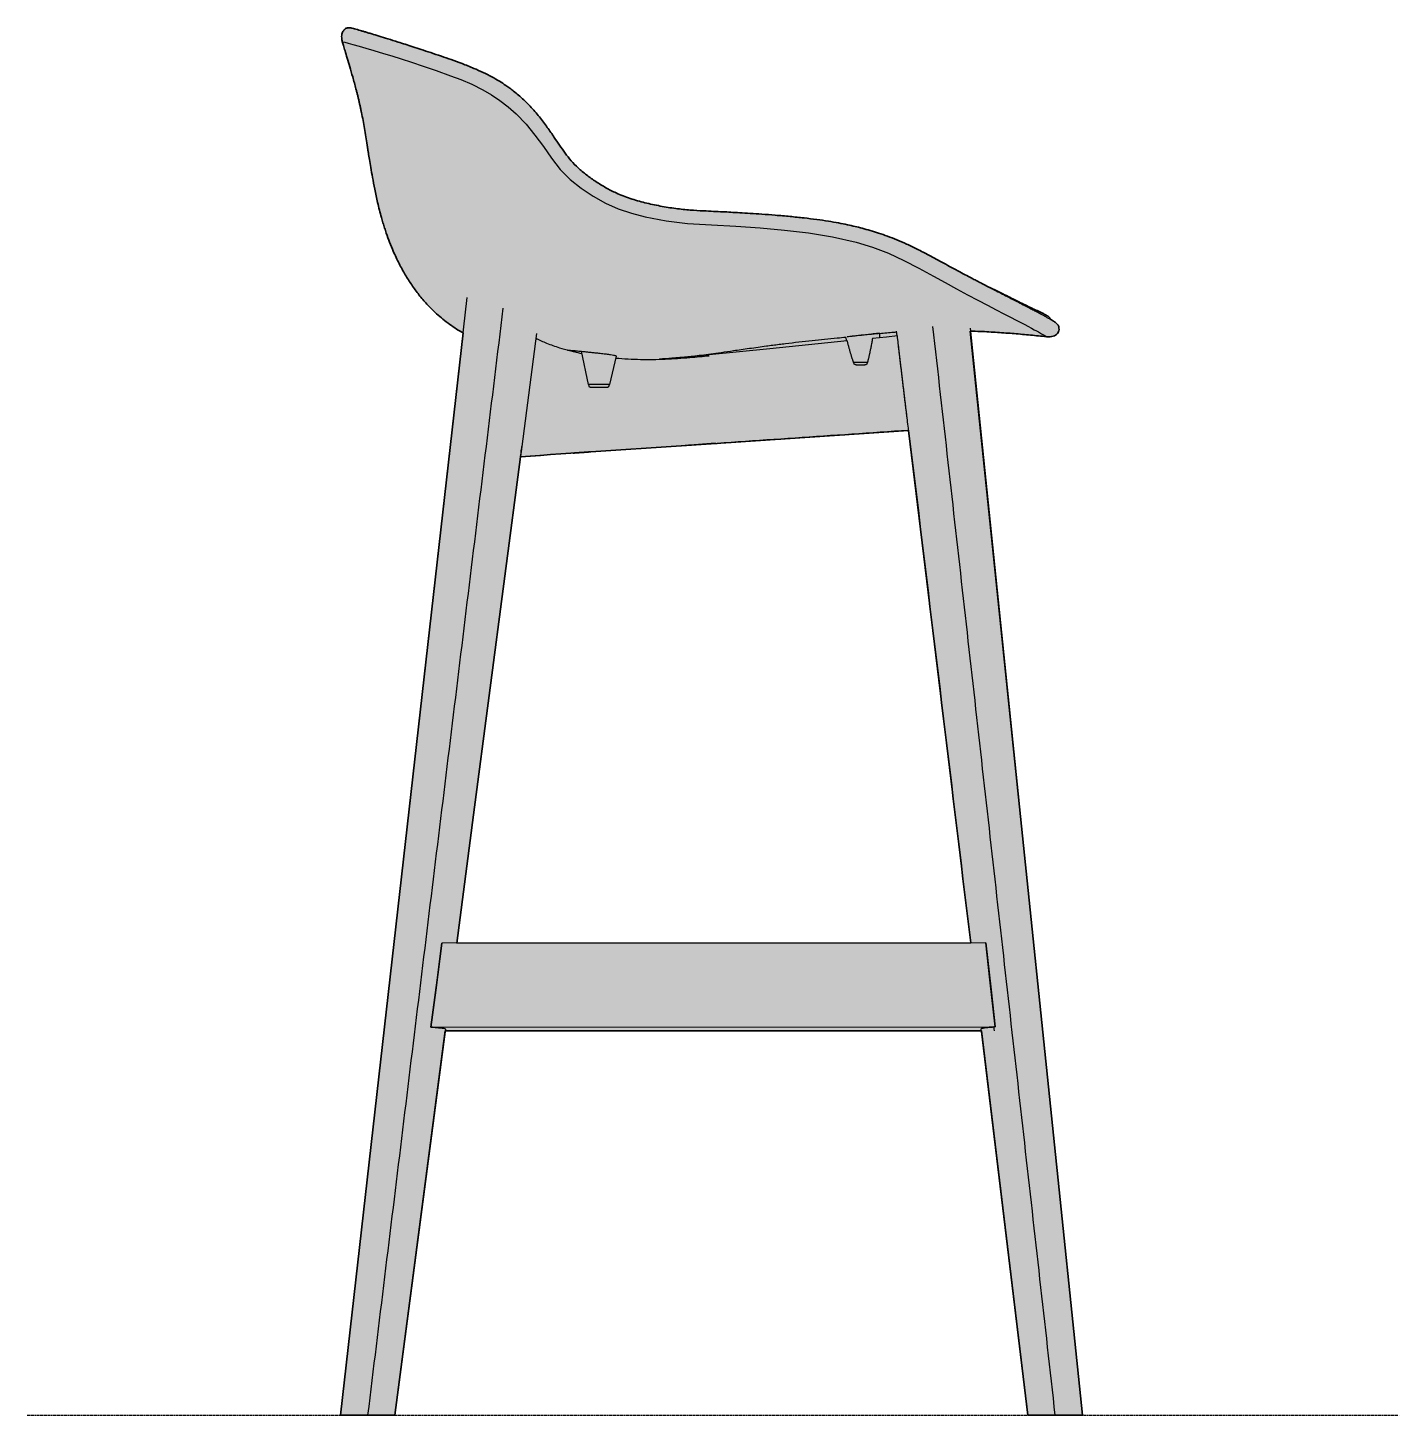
# Model space of a CAD drawing. Header units: millimetres. Extents: x 0 to 1859, y -856 to 823.
# Drawn here: x 1045 to 1859, y 0 to 823 of the extents above; entities that cross this region are included whole.
import ezdxf

# ---------------------------------------------------------------- set-up
doc = ezdxf.new("R2010")
doc.units = ezdxf.units.MM
doc.linetypes.add('Dots', pattern=[1, 0, -1])
doc.layers.add('Blocks', color=7, linetype='Continuous')
doc.layers.add('Blocks$Fill', color=7, linetype='Continuous', true_color=0xffffff)
for name, color, linetype, lineweight, true_color in [('Blocks$Inner', 7, 'Continuous', 25, 0x007f00), ('Blocks$Outline', 7, 'Continuous', 35, 0xff3f3f), ('Groud', 7, 'Dots', 25, 0x243775)]:
    doc.layers.add(name, color=color, linetype=linetype, lineweight=lineweight, true_color=true_color)

# ---------------------------------------------------------------- blocks, each defined once
blk = doc.blocks.new('Hyg Barstool Low Side')
at = {"layer": 'Blocks$Fill'}
h = blk.add_hatch(color=256, dxfattribs=at)
h.paths.add_polyline_path([(609.88, 0.02), (626.03, 0.02), (559.46, 643.38), (565.37, 643.2), (575.57, 642.64), (595.21, 641.04), (604.65, 640.08), (605.72, 640.02), (605.99, 640.02), (606.26, 640.02), (606.53, 640.03), (606.8, 640.04), (607.02, 640.06), (607.25, 640.09), (607.48, 640.12), (607.71, 640.16), (607.93, 640.21), (608.15, 640.27), (608.38, 640.33), (608.59, 640.39), (608.78, 640.46), (608.97, 640.53), (609.15, 640.6), (609.34, 640.68), (609.52, 640.77), (609.69, 640.86), (609.87, 640.96), (609.95, 641.01), (610.04, 641.06), (610.19, 641.16), (610.33, 641.26), (610.47, 641.37), (610.54, 641.43), (610.61, 641.48), (610.68, 641.54), (610.74, 641.6), (610.81, 641.66), (610.87, 641.72), (610.94, 641.79), (611, 641.85), (611.06, 641.92), (611.11, 641.98), (611.17, 642.04), (611.22, 642.11), (611.27, 642.17), (611.32, 642.24), (611.37, 642.3), (611.41, 642.37), (611.5, 642.51), (611.59, 642.64), (611.67, 642.79), (611.75, 642.93), (611.82, 643.08), (611.89, 643.23), (611.92, 643.3), (611.95, 643.37), (611.98, 643.45), (612.01, 643.52), (612.03, 643.6), (612.06, 643.67), (612.08, 643.75), (612.1, 643.83), (612.11, 643.9), (612.12, 643.94), (612.13, 643.98), (612.13, 644.02), (612.14, 644.06), (612.14, 644.1), (612.14, 644.14), (612.15, 644.17), (612.15, 644.21), (612.15, 644.25), (612.15, 644.29), (612.15, 644.33), (612.14, 644.46), (612.11, 644.78), (612.08, 645.08), (612.05, 645.35), (612.03, 645.48), (612.01, 645.61), (611.98, 645.73), (611.96, 645.85), (611.93, 645.97), (611.9, 646.08), (611.87, 646.19), (611.83, 646.29), (611.79, 646.4), (611.75, 646.5), (611.71, 646.59), (611.66, 646.69), (611.61, 646.78), (611.56, 646.87), (611.51, 646.96), (611.45, 647.04), (611.39, 647.13), (611.33, 647.21), (611.27, 647.29), (611.21, 647.37), (611.15, 647.45), (611.08, 647.52), (610.95, 647.67), (610.82, 647.81), (610.69, 647.94), (610.56, 648.07), (610.43, 648.19), (610.3, 648.3), (610.17, 648.41), (610.05, 648.51), (609.92, 648.61), (609.8, 648.7), (609.58, 648.86), (609.37, 649.01), (609, 649.24), (607.3, 650.24), (606.92, 650.45), (606.92, 650.47), (606.92, 650.5), (606.91, 650.52), (606.9, 650.56), (606.89, 650.62), (606.87, 650.69), (606.85, 650.76), (606.83, 650.83), (606.81, 650.87), (606.8, 650.9), (606.78, 650.97), (606.75, 651.02), (606.73, 651.07), (606.69, 651.14), (606.68, 651.17), (606.67, 651.19), (606.65, 651.22), (606.64, 651.24), (606.62, 651.27), (606.57, 651.35), (606.52, 651.42), (606.47, 651.48), (606.43, 651.54), (606.4, 651.57), (606.37, 651.61), (606.34, 651.64), (606.31, 651.67), (606.26, 651.72), (606.21, 651.77), (606.15, 651.83), (606.09, 651.88), (606.03, 651.93), (605.97, 651.98), (605.9, 652.03), (605.84, 652.07), (605.71, 652.16), (605.57, 652.26), (605.42, 652.35), (605.11, 652.54), (604.77, 652.73), (604.02, 653.14), (601.56, 654.39), (568.81, 670.38), (534.86, 688.49), (527.88, 692.06), (521.54, 695.08), (518.65, 696.37), (515.74, 697.6), (513, 698.71), (510.24, 699.76), (507.64, 700.7), (505.03, 701.58), (500.11, 703.12), (495.28, 704.47), (491.07, 705.52), (486.56, 706.53), (481.27, 707.58), (475.19, 708.63), (468.34, 709.64), (460.74, 710.58), (443.68, 712.21), (393.24, 715.25), (388.95, 715.64), (384.68, 716.16), (380.04, 716.84), (375.43, 717.66), (370.85, 718.57), (366.31, 719.62), (364.11, 720.19), (361.92, 720.8), (359.74, 721.45), (357.57, 722.15), (355.45, 722.89), (353.34, 723.68), (351.25, 724.52), (349.19, 725.43), (347.65, 726.15), (346.13, 726.91), (344.63, 727.7), (343.14, 728.52), (341.64, 729.38), (340.17, 730.27), (338.71, 731.18), (337.26, 732.11), (335.83, 733.07), (334.42, 734.06), (333.03, 735.07), (331.66, 736.1), (330.39, 737.1), (329.14, 738.13), (327.92, 739.19), (326.72, 740.27), (325.64, 741.3), (324.58, 742.36), (323.56, 743.44), (322.56, 744.56), (321.63, 745.65), (320.72, 746.77), (318.98, 749.06), (315.67, 753.76), (308.39, 764.31), (306.09, 767.46), (303.7, 770.54), (302.37, 772.18), (301, 773.8), (299.6, 775.38), (298.16, 776.94), (296.36, 778.79), (294.51, 780.58), (292.88, 782.07), (291.21, 783.53), (289.82, 784.69), (288.4, 785.81), (286.16, 787.52), (283.76, 789.22), (281.9, 790.47), (280.03, 791.66), (277.77, 793), (275.52, 794.27), (272.95, 795.62), (270.4, 796.88), (267.6, 798.17), (264.85, 799.36), (261.25, 800.83), (257.76, 802.19), (245.51, 806.56), (208.61, 818.45), (194.83, 822.56), (193.26, 822.98), (192.43, 823.18), (191.7, 823.34), (191.48, 823.38), (191.36, 823.4), (191.24, 823.41), (191.12, 823.43), (190.99, 823.44), (190.85, 823.44), (190.7, 823.45), (190.56, 823.45), (190.49, 823.44), (190.41, 823.44), (190.33, 823.43), (190.25, 823.43), (190.16, 823.42), (190.07, 823.4), (189.99, 823.39), (189.91, 823.38), (189.83, 823.36), (189.74, 823.34), (189.65, 823.32), (189.55, 823.29), (189.45, 823.26), (189.34, 823.23), (189.27, 823.2), (189.2, 823.17), (189.12, 823.14), (189.04, 823.11), (188.96, 823.07), (188.87, 823.03), (188.78, 822.98), (188.69, 822.93), (188.61, 822.89), (188.53, 822.84), (188.44, 822.78), (188.36, 822.72), (188.28, 822.66), (188.19, 822.6), (188.11, 822.53), (188.02, 822.45), (187.93, 822.37), (187.84, 822.29), (187.75, 822.2), (187.67, 822.1), (187.58, 822), (187.49, 821.89), (187.4, 821.78), (187.32, 821.66), (187.24, 821.54), (187.16, 821.42), (187.09, 821.3), (187.02, 821.17), (186.97, 821.07), (186.91, 820.96), (186.86, 820.86), (186.82, 820.75), (186.77, 820.64), (186.73, 820.53), (186.69, 820.42), (186.65, 820.31), (186.61, 820.16), (186.56, 820.01), (186.52, 819.86), (186.49, 819.71), (186.46, 819.56), (186.43, 819.4), (186.4, 819.25), (186.38, 819.09), (186.36, 818.88), (186.34, 818.68), (186.33, 818.47), (186.32, 818.26), (186.32, 818.05), (186.33, 817.84), (186.34, 817.63), (186.36, 817.42), (186.39, 817.14), (186.43, 816.86), (186.67, 815.47), (186.71, 815.19), (192.88, 794.23), (195.83, 783.16), (197.67, 775.12), (198.1, 773.07), (199.85, 763.63), (204.63, 734.63), (205.95, 727.7), (207.68, 719.75), (208.76, 715.29), (210.39, 709.25), (211.81, 704.57), (212.8, 701.56), (213.76, 698.83), (214.78, 696.13), (215.84, 693.45), (216.97, 690.79), (218.64, 687.1), (220.43, 683.45), (222.21, 680.1), (224.09, 676.81), (225.93, 673.79), (227.88, 670.84), (230.01, 667.82), (231.1, 666.36), (232.21, 664.92), (233.33, 663.52), (234.48, 662.14), (235.64, 660.8), (236.82, 659.49), (238.01, 658.21), (239.23, 656.96), (240.45, 655.75), (241.7, 654.56), (243.57, 652.87), (245.49, 651.24), (247.45, 649.65), (249.46, 648.12), (251.44, 646.67), (252.45, 645.97), (253.47, 645.29), (254.5, 644.63), (255.55, 643.99), (256.61, 643.39), (257.69, 642.82), (258.44, 642.44), (185.63, 0.02), (201.74, 0.02), (217.89, 0.02), (247.79, 228.05), (566.03, 228.2), (593.69, 0.02)], flags=0)
h.paths.add_polyline_path([(559.71, 280.33), (254.62, 280.18), (292.47, 568.87), (387.86, 575.34), (388.04, 575.36), (522.84, 584.51)], flags=0)
at = {"layer": 'Blocks$Inner'}
for p, q in [((516.05, 640.54), (515.72, 643.28)), ((302.05, 641.91), (293.27, 574.96)), ((486.43, 637.56), (440.55, 632.95)), ((486.18, 637.54), (485.65, 639.94)), ((493.93, 640.8), (493.86, 640.79)), ((509.66, 639.9), (501.39, 639.07)), ((505.77, 639.51), (505.77, 642.09)), ((516.16, 640.55), (509.66, 639.9)), ((440.55, 632.95), (404.51, 629.33)), ((495.13, 623.23), (493.54, 623.23)), ((408.23, 576.81), (387.86, 575.34)), ((388.04, 575.36), (522.84, 584.51)), ((559.71, 280.33), (522.84, 584.51)), ((292.4, 568.94), (292.46, 568.95)), ((387.86, 575.34), (292.44, 568.87)), ((566.03, 228.2), (247.79, 228.05)), ((573.29, 230.42), (573.6, 228.21))]:
    blk.add_line(p, q, dxfattribs=at)
for points in [[(186.71, 815.19), (186.89, 815.17), (187.1, 815.14), (188.25, 814.86), (190.14, 814.35), (192.87, 813.59), (196.64, 812.53), (200.65, 811.38), (205.49, 809.97), (211.21, 808.26), (216.12, 806.76), (221.64, 805.03), (227.83, 803.03), (234.77, 800.73), (242.49, 798.08), (251.01, 795.01), (257.1, 792.64), (263.5, 789.9), (270.16, 786.59), (275.24, 783.65), (280.3, 780.29), (285.23, 776.51), (289.94, 772.35), (295.76, 766.26), (301.07, 759.72), (306.03, 752.92), (310.89, 746.05), (316.06, 739.42), (321.98, 733.45), (328.54, 728.2), (335.52, 723.52), (342.84, 719.41), (350.5, 715.99), (358.44, 713.31), (366.56, 711.23), (378.97, 708.88), (391.52, 707.32), (405.92, 706.46), (420.33, 705.63), (434.74, 704.61), (449.11, 703.33), (463.44, 701.67), (477.69, 699.4), (491.77, 696.19), (501.43, 693.22), (510.86, 689.59), (520.02, 685.39), (528.92, 680.82), (537.56, 676.1), (544.54, 672.23), (551.31, 668.52), (557.82, 665.03), (563.96, 661.77), (569.64, 658.78), (574.79, 656.09), (579.34, 653.71), (583.28, 651.66), (586.63, 649.91), (589.42, 648.45), (591.72, 647.25), (593.58, 646.27), (595.75, 645.11), (597.38, 644.24), (598.69, 643.52), (599.83, 642.9), (601.75, 641.83), (603.28, 640.96), (604.29, 640.35), (604.65, 640.08)], [(185.63, 0.02), (219.66, 300.26), (260.8, 663.32)], [(559.27, 645.21), (589.27, 355.25), (626.03, 0.02)], [(332.8, 611.68), (328.76, 631.42)], [(349.27, 628.59), (345.28, 611.68)], [(292.41, 568.95), (292.46, 568.95), (408.23, 576.81)], [(293.26, 574.88), (292.48, 568.94), (264.61, 356.4), (254.62, 280.18)], [(239.34, 230.32), (242.98, 258.24), (245.84, 280.17)], [(568.63, 280.33), (571.79, 252.42), (574.28, 230.48)], [(247.93, 229.14), (247.93, 229.13), (217.89, 0.02)], [(593.69, 0.02), (565.9, 229.31), (565.9, 229.31)]]:
    blk.add_lwpolyline(points, dxfattribs=at)
blk.add_lwpolyline([(568.63, 280.33), (245.84, 280.17), (242.2, 252.25), (239.34, 230.32), (574.28, 230.48), (571.12, 258.4)], close=True, dxfattribs=at)
for points, knots in [([(186.71, 815.19), (186.61, 815.93), (186.29, 817.21), (186.32, 818.96), (186.59, 820.23), (187.02, 821.25), (187.52, 821.98), (188.03, 822.47), (188.38, 822.74), (188.87, 823.05), (189.5, 823.3), (190.17, 823.43), (190.78, 823.46), (191.29, 823.41), (191.99, 823.29), (193.12, 823.03), (194.75, 822.58), (196.4, 822.11), (198.09, 821.61), (199.85, 821.09), (201.85, 820.49), (204.63, 819.65), (208.45, 818.5), (213.67, 816.9), (218.94, 815.25), (224, 813.64), (228.54, 812.18), (233.56, 810.56), (239.17, 808.71), (245.11, 806.7), (251.33, 804.55), (257.77, 802.22), (264.18, 799.7), (270.18, 797.04), (275.29, 794.46), (279.78, 791.86), (283.33, 789.54), (286.12, 787.56), (288.62, 785.67), (291.43, 783.38), (294.71, 780.45), (298.98, 776.19), (303.64, 770.77), (308.32, 764.49), (312.22, 758.83), (315.69, 753.71), (318.94, 749.03), (322.52, 744.43), (326.77, 740.08), (331.72, 735.95), (337.22, 732.04), (343.07, 728.47), (349.8, 724.99), (357.56, 722.01), (366.34, 719.5), (375.43, 717.59), (384.42, 716.1), (392.99, 715.2), (400.47, 714.8), (406.88, 714.51), (412.27, 714.24), (417.42, 713.97), (422.85, 713.66), (429.03, 713.28), (436.07, 712.8), (443.98, 712.2), (452.3, 711.47), (460.52, 710.63), (468.1, 709.7), (474.94, 708.7), (481.02, 707.66), (486.31, 706.61), (490.98, 705.56), (495.51, 704.43), (500.16, 703.13), (505.15, 701.57), (510.37, 699.75), (515.89, 697.59), (521.78, 695.02), (528.16, 691.96), (534.03, 688.94), (539.29, 686.13), (543.79, 683.67), (548.44, 681.13), (553.02, 678.66), (557.21, 676.44), (560.69, 674.6), (563.41, 673.18), (565.45, 672.12), (567.15, 671.25), (568.86, 670.36), (570.83, 669.34), (573.54, 667.95), (576.82, 666.26), (580.46, 664.39), (583.91, 662.61), (587.48, 660.78), (590.95, 659), (594.11, 657.37), (596.62, 656.06), (598.55, 655.06), (600, 654.29), (601.12, 653.69), (601.99, 653.22), (602.72, 652.82), (603.43, 652.42), (604.19, 652), (604.99, 651.55), (605.78, 651.1), (606.55, 650.67), (607.31, 650.24), (607.95, 649.86), (608.52, 649.53), (608.94, 649.28), (609.79, 648.74), (610.84, 647.86), (611.89, 646.56), (612.08, 645.35), (612.14, 644.46)], [1, 1, 1, 1, 1.002833, 1.00493, 1.006499, 1.007672, 1.009112, 1.009786, 1.010471, 1.011259, 1.01324, 1.016544, 1.020878, 1.026273, 1.032675, 1.052678, 1.06933, 1.084862, 1.097788, 1.110129, 1.12233, 1.134381, 1.154916, 1.175117, 1.195427, 1.207699, 1.220041, 1.232487, 1.245227, 1.258315, 1.269496, 1.280989, 1.292898, 1.301759, 1.309708, 1.316606, 1.322353, 1.326095, 1.329654, 1.334192, 1.339713, 1.346135, 1.35668, 1.366395, 1.375432, 1.382389, 1.389566, 1.396752, 1.404208, 1.412286, 1.420873, 1.429483, 1.437988, 1.449263, 1.460649, 1.472283, 1.483942, 1.494672, 1.50446, 1.511959, 1.518664, 1.524632, 1.531258, 1.538977, 1.547774, 1.55766, 1.568658, 1.579041, 1.588592, 1.597227, 1.604912, 1.611637, 1.617398, 1.622805, 1.629046, 1.635462, 1.642329, 1.649696, 1.657571, 1.666345, 1.676206, 1.682461, 1.68907, 1.696003, 1.703274, 1.709945, 1.715507, 1.719952, 1.723269, 1.725726, 1.728622, 1.732122, 1.736227, 1.743421, 1.751102, 1.759089, 1.767376, 1.778871, 1.790851, 1.80295, 1.814177, 1.824485, 1.833904, 1.842437, 1.850138, 1.858212, 1.868436, 1.879901, 1.892612, 1.906044, 1.919458, 1.932861, 1.943385, 1.953938, 1.964793, 1.976069, 1.987791, 2, 2, 2, 2]), ([(258.44, 642.44), (258.19, 642.57), (255.01, 644.14), (249.29, 648.07), (243.26, 652.99), (239.2, 656.96), (236.8, 659.49), (234.46, 662.14), (232.18, 664.92), (229.98, 667.82), (227.21, 671.75), (223.93, 676.92), (220.28, 683.57), (216.41, 691.79), (213.86, 698.41), (212.29, 703.06), (211.8, 704.58), (211.32, 706.12), (210.85, 707.68), (210.39, 709.25), (209.25, 713.26), (207.71, 719.4), (206, 727.34), (204.68, 734.27), (203.65, 740.14), (202.85, 744.98), (202.34, 748.21), (202.03, 750.14), (201.88, 751.08), (201.75, 751.92), (201.63, 752.66), (201.53, 753.29), (200.95, 756.94), (199.91, 763.54), (198.61, 770.62), (197.67, 775.12), (197.23, 777.15), (196.78, 779.17), (196.31, 781.17), (195.83, 783.16), (195.33, 785.14), (194.38, 788.84), (192.99, 793.9), (191.22, 800.01), (189.7, 805.18), (188.44, 809.41), (187.48, 812.64), (186.93, 814.45), (186.71, 815.19)], [0, 0, 0, 0, 0.00431, 0.055018, 0.107219, 0.125051, 0.143118, 0.161436, 0.180016, 0.198868, 0.218002, 0.254609, 0.293881, 0.335895, 0.395629, 0.403817, 0.412087, 0.42044, 0.428872, 0.437383, 0.44597, 0.493521, 0.535655, 0.572156, 0.603, 0.628301, 0.648261, 0.653767, 0.658715, 0.663111, 0.666965, 0.670282, 0.67307, 0.724343, 0.774032, 0.784884, 0.795648, 0.806337, 0.816969, 0.827562, 0.838137, 0.848717, 0.886902, 0.919627, 0.947597, 0.970537, 0.988073, 1, 1, 1, 1]), ([(568.81, 670.38), (570.56, 669.54), (574.17, 667.78), (578.85, 665.48), (582.97, 663.43), (586.45, 661.69), (589.25, 660.28), (591.47, 659.18), (593.17, 658.35), (594.53, 657.7), (595.67, 657.17), (596.67, 656.7), (597.58, 656.28), (598.39, 655.9), (599.18, 655.53), (599.95, 655.16), (600.77, 654.77), (601.58, 654.38), (602.41, 653.97), (603.24, 653.55), (604.04, 653.13), (604.66, 652.8), (605.11, 652.54), (605.43, 652.34), (605.7, 652.17), (605.95, 652), (606.19, 651.8), (606.4, 651.59), (606.57, 651.35), (606.7, 651.15), (606.82, 650.86), (606.91, 650.53), (606.92, 650.48), (606.92, 650.45)], [0, 0, 0, 0, 0.039713, 0.082446, 0.125704, 0.167982, 0.212388, 0.253414, 0.291051, 0.325286, 0.358439, 0.39205, 0.426166, 0.462482, 0.494954, 0.532307, 0.574578, 0.621666, 0.671413, 0.722834, 0.775945, 0.83074, 0.85836, 0.886382, 0.914674, 0.939728, 0.96101, 0.977224, 0.988388, 0.993087, 0.995694, 0.998061, 1, 1, 1, 1]), ([(505.77, 642.09), (507.12, 642.22), (509.83, 642.48), (513.24, 642.77), (515.09, 642.9), (515.76, 642.95)], [2.581728, 2.581728, 2.581728, 2.581728, 2.972126, 3.362698, 3.581728, 3.581728, 3.581728, 3.581728]), ([(604.65, 640.08), (601.5, 640.41), (595.13, 641.08), (585.43, 641.93), (575.49, 642.66), (566.8, 643.18), (561.43, 643.33), (559.46, 643.38)], [3, 3, 3, 3, 3.209422, 3.424139, 3.644177, 3.869444, 4, 4, 4, 4]), ([(612.14, 644.46), (612.14, 644.4), (612.17, 643.93), (611.85, 643.04), (611.15, 641.91), (610.02, 640.97), (608.54, 640.31), (606.69, 639.95), (605.37, 640.03), (604.65, 640.08)], [2, 2, 2, 2, 2.017264, 2.146306, 2.280788, 2.426593, 2.590257, 2.778899, 3, 3, 3, 3]), ([(301.68, 639.13), (303.76, 638.15), (308.35, 635.99), (315.03, 633.68), (321.46, 631.81), (325.34, 630.95), (329.03, 630.08)], [0, 0, 0, 0, 0.248989, 0.548859, 0.784471, 1, 1, 1, 1]), ([(485.7, 639.68), (483.96, 639.51), (477.23, 638.88), (465.22, 637.66), (453.73, 636.36), (445.96, 635.39), (442.2, 634.9), (438.05, 634.35), (433.42, 633.71), (428.43, 633.02), (423.53, 632.32), (417.97, 631.52), (411.95, 630.66), (405.6, 629.77), (399.98, 629.04), (395.11, 628.47), (390.88, 628.02), (388.09, 627.76), (386.38, 627.61), (385.66, 627.55), (384.95, 627.49), (384.27, 627.43), (383.62, 627.38), (383, 627.33), (380.1, 627.1), (377.41, 626.93), (374.93, 626.78)], [0, 0, 0, 0, 0.047118, 0.181698, 0.324649, 0.358139, 0.392187, 0.426714, 0.470772, 0.5179, 0.562271, 0.603732, 0.669056, 0.725742, 0.776066, 0.82148, 0.857727, 0.890309, 0.897077, 0.903631, 0.909966, 0.916073, 0.921946, 0.927578, 0.932962, 1, 1, 1, 1]), ([(505.77, 642.09), (504.44, 641.96), (501.8, 641.7), (498, 641.29), (494.51, 640.91), (491.44, 640.57), (488.95, 640.29), (487.17, 640.1), (486.58, 640.03), (486.33, 640.01)], [0, 0, 0, 0, 0.148274, 0.296512, 0.444722, 0.593114, 0.741316, 0.889534, 1, 1, 1, 1]), ([(490.48, 624.01), (490.41, 624.2), (490.27, 624.57), (490.06, 625.15), (489.85, 625.75), (489.64, 626.38), (489.42, 627.02), (489.21, 627.69), (488.99, 628.39), (488.77, 629.11), (488.54, 629.85), (488.32, 630.61), (488.09, 631.4), (487.86, 632.21), (487.63, 633.05), (487.39, 633.9), (487.15, 634.79), (486.91, 635.69), (486.67, 636.62), (486.51, 637.25), (486.43, 637.56)], [313.99942, 313.99942, 313.99942, 313.99942, 314.04197, 314.086004, 314.131533, 314.178569, 314.22712, 314.277197, 314.328807, 314.381957, 314.436654, 314.492905, 314.550715, 314.610089, 314.671032, 314.733548, 314.797641, 314.863316, 314.930574, 314.99942, 314.99942, 314.99942, 314.99942]), ([(490.37, 640.43), (490.14, 640.41), (489.6, 640.35), (488.88, 640.28), (488.32, 640.22), (488.25, 640.21), (488.21, 640.21)], [0, 0, 0, 0, 0.1948976, 0.4633757, 0.7318203, 1, 1, 1, 1]), ([(505.72, 642), (504.94, 641.92), (503.37, 641.77), (501.13, 641.55), (499.07, 641.34), (497.27, 641.15), (495.79, 640.99), (494.7, 640.88), (494.05, 640.81), (493.97, 640.8), (493.93, 640.8)], [0, 0, 0, 0, 0.129918, 0.259821, 0.389701, 0.519557, 0.649401, 0.779236, 0.909071, 1, 1, 1, 1]), ([(501.39, 639.07), (501.24, 638.18), (500.93, 636.46), (500.47, 633.99), (500.09, 632.13), (499.82, 630.83), (499.65, 630.03), (499.47, 629.25), (499.3, 628.5), (499.13, 627.77), (498.96, 627.08), (498.79, 626.41), (498.62, 625.77), (498.45, 625.16), (498.29, 624.58), (498.17, 624.2), (498.12, 624.01)], [309.404961, 309.404961, 309.404961, 309.404961, 309.57912, 309.740836, 309.890144, 309.945326, 309.99882, 310.050627, 310.100753, 310.149201, 310.195975, 310.241082, 310.284527, 310.326317, 310.366459, 310.404961, 310.404961, 310.404961, 310.404961]), ([(522.84, 584.51), (522.44, 587.84), (521.65, 594.41), (520.48, 604.13), (519.35, 613.6), (518.25, 622.82), (517.19, 631.77), (516.5, 637.65), (516.16, 640.55)], [135.118734, 135.118734, 135.118734, 135.118734, 135.29694, 135.470531, 135.639505, 135.803864, 135.963607, 136.118734, 136.118734, 136.118734, 136.118734]), ([(522.84, 584.51), (522.45, 587.73), (521.68, 594.13), (520.54, 603.67), (519.41, 613.08), (518.31, 622.35), (517.22, 631.5), (516.51, 637.55), (516.16, 640.55)], [306.404961, 306.404961, 306.404961, 306.404961, 306.577524, 306.747728, 306.915574, 307.081061, 307.24419, 307.404961, 307.404961, 307.404961, 307.404961]), ([(320.34, 632.2), (320.45, 632.2), (321.04, 632.15), (322.21, 632.05), (323.45, 631.93), (324.38, 631.85), (324.95, 631.79), (325.59, 631.73), (326.63, 631.63), (327.62, 631.54), (328.41, 631.46), (328.65, 631.43), (328.73, 631.43), (328.76, 631.42)], [0, 0, 0, 0, 0.040429, 0.225532, 0.426058, 0.48664, 0.554695, 0.629992, 0.712262, 0.917296, 0.973478, 0.990411, 1, 1, 1, 1]), ([(328.76, 631.42), (329.39, 631.36), (330.73, 631.23), (332.58, 631.03), (334.58, 630.82), (336.61, 630.6), (338.71, 630.37), (340.53, 630.16), (342.01, 629.99), (343.86, 629.76), (345.91, 629.48), (347.6, 629.2), (348.62, 628.97), (349.12, 628.79), (349.33, 628.66), (349.26, 628.6), (349.25, 628.6)], [1, 1, 1, 1, 1.057914, 1.123685, 1.172554, 1.247416, 1.321895, 1.388323, 1.446082, 1.494816, 1.621408, 1.741799, 1.82539, 1.907909, 1.988634, 2, 2, 2, 2]), ([(348.93, 627.4), (353.84, 627.08), (363.67, 626.43), (378.39, 626.71), (392.01, 627.61), (400.72, 628.43), (404.55, 628.78)], [0, 0, 0, 0, 0.264187, 0.528362, 0.792552, 1, 1, 1, 1]), ([(404.5, 629.34), (401.63, 629.05), (394.01, 628.29), (385.26, 627.41), (379.39, 626.92), (378.26, 626.82)], [0, 0, 0, 0, 0.328855, 0.87128, 1, 1, 1, 1]), ([(498.33, 624.8), (497.74, 624.8), (496.1, 624.8), (493.83, 624.8), (491.62, 624.8), (490.67, 624.8), (490.2, 624.8)], [0, 0, 0, 0, 0.161589, 0.445261, 0.728933, 1, 1, 1, 1]), ([(493.54, 623.23), (493.27, 623.23), (492.87, 623.23), (492.34, 623.25), (491.94, 623.29), (491.55, 623.35), (491.23, 623.44), (490.99, 623.53), (490.83, 623.62), (490.72, 623.7), (490.64, 623.77), (490.57, 623.85), (490.52, 623.93), (490.49, 623.99), (490.48, 624.01)], [312.99942, 312.99942, 312.99942, 312.99942, 313.251462, 313.37941, 313.50261, 313.633387, 313.747144, 313.812401, 313.868938, 313.901164, 313.930094, 313.955911, 313.978888, 313.99942, 313.99942, 313.99942, 313.99942]), ([(498.12, 624.01), (498.11, 623.99), (498.09, 623.93), (498.04, 623.86), (497.98, 623.78), (497.91, 623.71), (497.8, 623.62), (497.65, 623.53), (497.42, 623.44), (497.1, 623.35), (496.73, 623.29), (496.33, 623.25), (495.8, 623.23), (495.39, 623.23), (495.13, 623.23)], [310.404961, 310.404961, 310.404961, 310.404961, 310.42478, 310.446455, 310.4705, 310.501324, 310.535477, 310.59246, 310.65731, 310.769563, 310.901905, 311.017174, 311.152996, 311.404961, 311.404961, 311.404961, 311.404961]), ([(345.28, 611.68), (345.27, 611.68), (345.17, 611.68), (344.4, 611.68), (342.9, 611.68), (340.7, 611.68), (338.02, 611.68), (335.33, 611.68), (333.52, 611.68), (332.8, 611.68)], [9.1261688, 9.1261688, 9.1261688, 9.1261688, 9.1402825, 9.3075297, 9.48173, 9.6596272, 9.8375243, 10.0117247, 10.1261688, 10.1261688, 10.1261688, 10.1261688]), ([(332.8, 611.68), (333.07, 610.63), (333.11, 610.59), (333.18, 610.53), (333.28, 610.44), (333.44, 610.34), (333.66, 610.24), (333.92, 610.17), (334.21, 610.12), (334.41, 610.12), (334.52, 610.11)], [0, 0, 0, 0, 0.046264, 0.095145, 0.146901, 0.27949, 0.42703, 0.603207, 0.793763, 1, 1, 1, 1]), ([(334.93, 610.11), (335.38, 610.11), (336.99, 610.11), (339.3, 610.11), (341.33, 610.11), (341.94, 610.11), (342.1, 610.11)], [1.417572, 1.417572, 1.417572, 1.417572, 1.542629, 1.916729, 2.290835, 2.417572, 2.417572, 2.417572, 2.417572]), ([(343.55, 610.11), (343.61, 610.11), (343.74, 610.12), (343.91, 610.13), (344.08, 610.16), (344.24, 610.2), (344.42, 610.26), (344.6, 610.34), (344.77, 610.45), (344.89, 610.56), (344.98, 610.66), (345.05, 610.77), (345.08, 610.86), (345.1, 610.9)], [0.9760912, 0.9760912, 0.9760912, 0.9760912, 1.0848247, 1.1886484, 1.2877693, 1.3824251, 1.4728888, 1.6032432, 1.7208991, 1.7942584, 1.8603629, 1.920434, 1.9760912, 1.9760912, 1.9760912, 1.9760912]), ([(292.46, 568.95), (292.67, 570.44), (292.94, 572.44), (293.2, 574.45), (293.27, 574.96)], [0.065987, 0.065987, 0.065987, 0.065987, 0.810775, 1.065987, 1.065987, 1.065987, 1.065987]), ([(328.76, 571.38), (328.69, 571.37), (328.56, 571.36), (328.36, 571.35), (328.17, 571.34), (327.97, 571.32), (327.69, 571.3), (327.3, 571.28), (326.84, 571.24), (326.4, 571.21), (325.84, 571.17), (325.2, 571.13), (324.57, 571.08), (324.11, 571.05), (323.82, 571.03), (323.72, 571.02), (323.82, 571.02), (324.11, 571.04), (324.57, 571.07), (325.2, 571.11), (325.84, 571.16), (326.4, 571.2), (326.84, 571.23), (327.3, 571.26), (327.73, 571.29), (328.1, 571.31), (328.43, 571.34), (328.65, 571.35), (328.76, 571.36)], [1, 1, 1, 1, 1.012538, 1.025044, 1.037538, 1.050038, 1.062565, 1.093824, 1.125109, 1.156379, 1.187656, 1.250127, 1.312598, 1.375064, 1.437534, 1.500003, 1.562472, 1.624941, 1.687411, 1.749883, 1.812353, 1.843609, 1.874895, 1.906165, 1.937442, 1.9583, 1.979123, 2, 2, 2, 2]), ([(328.76, 571.36), (328.82, 571.36), (328.95, 571.37), (329.15, 571.39), (329.34, 571.4), (329.54, 571.41), (329.83, 571.43), (330.21, 571.46), (330.67, 571.49), (331.11, 571.53), (331.68, 571.57), (332.31, 571.61), (332.94, 571.66), (333.4, 571.69), (333.69, 571.71), (333.79, 571.72), (333.69, 571.72), (333.4, 571.7), (332.94, 571.67), (332.31, 571.62), (331.68, 571.58), (331.12, 571.54), (330.67, 571.51), (330.21, 571.48), (329.79, 571.45), (329.41, 571.42), (329.08, 571.4), (328.87, 571.39), (328.76, 571.38)], [0, 0, 0, 0, 0.012539, 0.025046, 0.03754, 0.050039, 0.062564, 0.093821, 0.125105, 0.156372, 0.187645, 0.25011, 0.312578, 0.375041, 0.437505, 0.499971, 0.562433, 0.6249, 0.687362, 0.74983, 0.812292, 0.843545, 0.874834, 0.906101, 0.937389, 0.958258, 0.979099, 1, 1, 1, 1]), ([(239.34, 230.32), (240.42, 230.26), (242.59, 230.14), (245.12, 229.9), (246.91, 229.63), (247.91, 229.35), (247.87, 229.16), (247.85, 229.08)], [0, 0, 0, 0, 0.2057, 0.41134, 0.616992, 0.822671, 1, 1, 1, 1]), ([(247.85, 229.14), (247.88, 229.16), (248.06, 229.29), (247.35, 229.53), (245.69, 229.84), (243, 230.11), (240.59, 230.25), (239.34, 230.32)], [0, 0, 0, 0, 0.041895, 0.277961, 0.520651, 0.749916, 1, 1, 1, 1]), ([(574.28, 230.48), (573.03, 230.41), (570.66, 230.27), (568.02, 230), (566.43, 229.69), (565.75, 229.45), (565.94, 229.33), (565.96, 229.31)], [2, 2, 2, 2, 2.253709, 2.484508, 2.730383, 2.968504, 3, 3, 3, 3]), ([(565.97, 229.26), (565.95, 229.34), (565.92, 229.53), (566.92, 229.81), (568.67, 230.07), (571.12, 230.31), (573.22, 230.42), (574.28, 230.48)], [0, 0, 0, 0, 0.1817813, 0.3863545, 0.5908997, 0.7954337, 1, 1, 1, 1]), ([(201.74, 0.02), (200.33, 0.02), (197.52, 0.02), (193.58, 0.02), (190.19, 0.02), (187.61, 0.02), (185.63, 0.02)], [661.875392, 661.875392, 661.875392, 661.875392, 662.042719, 662.209883, 662.37702, 662.875392, 662.875392, 662.875392, 662.875392]), ([(217.89, 0.02), (217.41, 0.02), (215.87, 0.02), (213.24, 0.02), (209.88, 0.02), (205.96, 0.02), (203.15, 0.02), (201.74, 0.02)], [231.079269, 231.079269, 231.079269, 231.079269, 231.414543, 231.580676, 231.746813, 231.912969, 232.079269, 232.079269, 232.079269, 232.079269]), ([(609.88, 0.02), (608.47, 0.02), (605.65, 0.02), (601.71, 0.02), (598.34, 0.02), (595.71, 0.02), (594.17, 0.02), (593.69, 0.02)], [-1, -1, -1, -1, -0.833701, -0.667546, -0.501409, -0.335275, 0, 0, 0, 0]), ([(626.03, 0.02), (624.04, 0.02), (621.46, 0.02), (618.06, 0.02), (614.11, 0.02), (611.29, 0.02), (609.88, 0.02)], [2, 2, 2, 2, 2.498382, 2.665517, 2.832677, 3, 3, 3, 3])]:
    blk.add_open_spline(points, degree=3, knots=knots, dxfattribs=at)
for points, degree in [([(282.03, 657.01), (201.74, 0.02)], 1), ([(609.88, 0.02), (537.28, 646.24)], 1), ([(604.65, 640.08), (604.65, 640.08), (604.65, 640.08), (604.65, 640.08)], 3), ([(334.52, 610.11), (334.93, 610.11)], 1), ([(342.1, 610.11), (343.55, 610.11)], 1), ([(345.1, 610.9), (345.28, 611.68)], 1)]:
    blk.add_open_spline(points, degree=degree, dxfattribs=at)
at = {"layer": 'Blocks$Outline'}
for points in [[(258.44, 642.44), (219.66, 300.26), (185.63, 0.02)], [(626.03, 0.02), (589.27, 355.25), (559.46, 643.38)], [(254.62, 280.18), (264.61, 356.4), (292.47, 568.87)], [(559.71, 280.33), (254.62, 280.18)], [(217.89, 0.02), (247.79, 228.05)], [(247.79, 228.05), (566.03, 228.2)], [(566.03, 228.2), (593.69, 0.02)]]:
    blk.add_lwpolyline(points, dxfattribs=at)
for points, knots in [([(568.81, 670.38), (568.79, 670.4), (568.21, 670.7), (567.15, 671.25), (565.45, 672.12), (563.41, 673.18), (560.69, 674.6), (557.21, 676.44), (553.02, 678.66), (548.44, 681.13), (543.79, 683.67), (539.29, 686.13), (534.03, 688.94), (528.16, 691.96), (521.78, 695.02), (515.89, 697.59), (510.37, 699.75), (505.15, 701.57), (500.16, 703.13), (495.51, 704.43), (490.98, 705.56), (486.31, 706.61), (481.02, 707.66), (474.94, 708.7), (468.1, 709.7), (460.52, 710.63), (452.3, 711.47), (443.98, 712.2), (436.07, 712.8), (429.03, 713.28), (422.85, 713.66), (417.42, 713.97), (412.27, 714.24), (406.88, 714.51), (400.47, 714.8), (392.99, 715.2), (384.42, 716.1), (375.43, 717.59), (366.34, 719.5), (357.56, 722.01), (349.8, 724.99), (343.07, 728.47), (337.22, 732.04), (331.72, 735.95), (326.77, 740.08), (322.52, 744.43), (318.94, 749.03), (315.69, 753.71), (312.22, 758.83), (308.32, 764.49), (303.64, 770.77), (298.98, 776.19), (294.71, 780.45), (291.43, 783.38), (288.62, 785.67), (286.12, 787.56), (283.33, 789.54), (279.78, 791.86), (275.29, 794.46), (270.18, 797.04), (264.18, 799.7), (257.77, 802.22), (251.33, 804.55), (245.11, 806.7), (239.17, 808.71), (233.56, 810.56), (228.54, 812.18), (224, 813.64), (218.94, 815.25), (213.67, 816.9), (208.45, 818.5), (204.63, 819.65), (201.85, 820.49), (199.85, 821.09), (198.09, 821.61), (196.4, 822.11), (194.75, 822.58), (193.12, 823.03), (191.99, 823.29), (191.29, 823.41), (190.78, 823.46), (190.17, 823.43), (189.5, 823.3), (188.87, 823.05), (188.38, 822.74), (188.03, 822.47), (187.52, 821.98), (187.02, 821.25), (186.59, 820.23), (186.32, 818.96), (186.29, 817.21), (186.61, 815.93), (186.71, 815.19)], [-0.7287653, -0.7287653, -0.7287653, -0.7287653, -0.7286217, -0.7257262, -0.7232685, -0.7199524, -0.7155065, -0.7099448, -0.7032742, -0.6960033, -0.6890699, -0.6824613, -0.676206, -0.6663448, -0.6575711, -0.649696, -0.6423293, -0.6354617, -0.6290458, -0.622805, -0.6173977, -0.6116367, -0.6049121, -0.5972273, -0.5885921, -0.5790414, -0.5686579, -0.5576601, -0.5477745, -0.5389767, -0.5312584, -0.5246317, -0.5186641, -0.5119592, -0.5044602, -0.494672, -0.4839421, -0.4722827, -0.4606488, -0.4492633, -0.4379883, -0.4294831, -0.4208731, -0.412286, -0.4042084, -0.3967519, -0.389566, -0.3823893, -0.375432, -0.366395, -0.3566799, -0.3461352, -0.3397135, -0.3341915, -0.3296538, -0.3260947, -0.3223528, -0.3166063, -0.3097078, -0.3017585, -0.2928982, -0.2809892, -0.2694965, -0.2583154, -0.2452271, -0.2324872, -0.2200408, -0.207699, -0.1954269, -0.1751174, -0.1549157, -0.1343809, -0.1223296, -0.1101286, -0.0977878, -0.084862, -0.0693296, -0.0526778, -0.0326751, -0.0262729, -0.0208782, -0.0165443, -0.0132401, -0.011259, -0.0104711, -0.0097855, -0.0091123, -0.0076725, -0.006499, -0.0049301, -0.0028334, 0, 0, 0, 0]), ([(186.71, 815.19), (186.93, 814.45), (187.48, 812.64), (188.44, 809.41), (189.7, 805.18), (191.22, 800.01), (192.99, 793.9), (194.38, 788.84), (195.33, 785.14), (195.83, 783.16), (196.31, 781.17), (196.78, 779.17), (197.23, 777.15), (197.67, 775.12), (198.61, 770.62), (199.91, 763.54), (200.95, 756.94), (201.53, 753.29), (201.63, 752.66), (201.75, 751.92), (201.88, 751.08), (202.03, 750.14), (202.34, 748.21), (202.85, 744.98), (203.65, 740.14), (204.68, 734.27), (206, 727.34), (207.71, 719.4), (209.25, 713.26), (210.39, 709.25), (210.85, 707.68), (211.32, 706.12), (211.8, 704.58), (212.29, 703.06), (213.86, 698.41), (216.41, 691.79), (220.28, 683.57), (223.93, 676.92), (227.21, 671.75), (229.98, 667.82), (232.18, 664.92), (234.46, 662.14), (236.8, 659.49), (239.2, 656.96), (243.26, 652.99), (249.29, 648.07), (255.01, 644.14), (258.19, 642.57), (258.44, 642.44)], [-1, -1, -1, -1, -0.988073, -0.970537, -0.947597, -0.919627, -0.886902, -0.848717, -0.838137, -0.827562, -0.816969, -0.806337, -0.795648, -0.784884, -0.774032, -0.724343, -0.67307, -0.670282, -0.666965, -0.663111, -0.658715, -0.653767, -0.648261, -0.628301, -0.603, -0.572156, -0.535655, -0.493521, -0.44597, -0.437383, -0.428872, -0.42044, -0.412087, -0.403817, -0.395629, -0.335895, -0.293881, -0.254609, -0.218002, -0.198868, -0.180016, -0.161436, -0.143118, -0.125051, -0.107219, -0.055018, -0.00431, 0, 0, 0, 0]), ([(606.92, 650.45), (606.92, 650.48), (606.91, 650.54), (606.82, 650.86), (606.7, 651.15), (606.57, 651.35), (606.4, 651.59), (606.19, 651.8), (605.95, 652), (605.7, 652.17), (605.43, 652.34), (605.11, 652.54), (604.66, 652.8), (604.04, 653.13), (603.24, 653.55), (602.41, 653.97), (601.58, 654.38), (600.77, 654.77), (599.95, 655.16), (599.18, 655.53), (598.39, 655.9), (597.58, 656.28), (596.67, 656.7), (595.67, 657.17), (594.53, 657.7), (593.17, 658.35), (591.47, 659.18), (589.25, 660.28), (586.45, 661.69), (582.97, 663.43), (578.85, 665.48), (574.17, 667.78), (570.56, 669.54), (568.81, 670.38)], [-0.9999896, -0.9999896, -0.9999896, -0.9999896, -0.9980612, -0.9956941, -0.993087, -0.9883878, -0.977224, -0.9610104, -0.9397276, -0.9146736, -0.8863817, -0.85836, -0.8307399, -0.7759449, -0.7228338, -0.671413, -0.6216657, -0.5745777, -0.5323068, -0.4949538, -0.4624819, -0.4261656, -0.3920497, -0.3584386, -0.3252858, -0.2910506, -0.2534137, -0.2123881, -0.1679816, -0.1257041, -0.0824465, -0.039713, 0, 0, 0, 0]), ([(559.46, 643.38), (561.43, 643.33), (566.8, 643.18), (575.49, 642.66), (585.43, 641.93), (595.13, 641.08), (601.5, 640.41), (604.65, 640.08), (605.37, 640.03), (606.69, 639.95), (608.54, 640.31), (610.02, 640.97), (611.15, 641.91), (611.85, 643.04), (612.17, 643.93), (612.14, 644.4), (612.14, 644.46)], [-2, -2, -2, -2, -1.869444, -1.644177, -1.424139, -1.209422, -1, -1, -1, -0.778899, -0.590257, -0.426593, -0.280788, -0.146306, -0.017264, 0, 0, 0, 0]), ([(612.14, 644.46), (612.08, 645.35), (611.89, 646.56), (610.84, 647.86), (609.79, 648.74), (608.94, 649.28), (608.52, 649.53), (607.95, 649.86), (607.42, 650.17), (607.05, 650.38), (606.92, 650.45), (606.92, 650.45)], [-1, -1, -1, -1, -0.9877914, -0.97606944, -0.96479275, -0.95393778, -0.94338478, -0.93286099, -0.91945849, -0.91267451, -0.91267065, -0.91267065, -0.91267065, -0.91267065]), ([(522.84, 584.51), (522.84, 584.51), (522.84, 584.51), (522.84, 584.51), (535.13, 483.11), (547.42, 381.72), (559.71, 280.33)], [-306.404963, -306.404963, -306.404963, -306.404963, -306.404961, -306.404961, -306.404961, 0, 0, 0, 0]), ([(292.47, 568.87), (324.27, 571.03), (356.06, 573.19), (387.86, 575.34), (387.92, 575.35), (387.98, 575.35), (388.04, 575.36)], [-485.677751, -485.677751, -485.677751, -485.677751, -390.068716, -390.068716, -390.068716, -389.893697, -389.893697, -389.893697, -389.893697]), ([(185.63, 0.02), (187.61, 0.02), (190.19, 0.02), (193.58, 0.02), (197.52, 0.02), (200.33, 0.02), (201.74, 0.02)], [-662.875392, -662.875392, -662.875392, -662.875392, -662.37702, -662.209883, -662.042719, -661.875392, -661.875392, -661.875392, -661.875392]), ([(201.74, 0.02), (203.15, 0.02), (205.96, 0.02), (209.88, 0.02), (213.24, 0.02), (215.87, 0.02), (217.41, 0.02), (217.89, 0.02)], [0, 0, 0, 0, 0.1663, 0.332457, 0.498594, 0.664726, 1, 1, 1, 1]), ([(593.69, 0.02), (594.17, 0.02), (595.71, 0.02), (598.34, 0.02), (601.71, 0.02), (605.65, 0.02), (608.47, 0.02), (609.88, 0.02)], [0, 0, 0, 0, 0.335275, 0.501409, 0.667546, 0.833701, 1, 1, 1, 1]), ([(609.88, 0.02), (611.29, 0.02), (614.11, 0.02), (618.06, 0.02), (621.46, 0.02), (624.04, 0.02), (626.03, 0.02)], [650.287702, 650.287702, 650.287702, 650.287702, 650.455025, 650.622185, 650.78932, 651.287702, 651.287702, 651.287702, 651.287702])]:
    blk.add_open_spline(points, degree=3, knots=knots, dxfattribs=at)
blk.add_open_spline([(388.04, 575.36), (432.97, 578.41), (477.91, 581.46), (522.84, 584.51)], degree=3, dxfattribs=at)

msp = doc.modelspace()

# ---------------------------------------------------------------- linework, layer by layer
at = {"layer": 'Groud'}
msp.add_lwpolyline([(1044.79, 0), (1858.83, 0)], dxfattribs=at)

# ---------------------------------------------------------------- block references
at = {"layer": 'Blocks'}
msp.add_blockref('Hyg Barstool Low Side', (1044.79, 0), dxfattribs=at)

doc.saveas('drawing.dxf')
